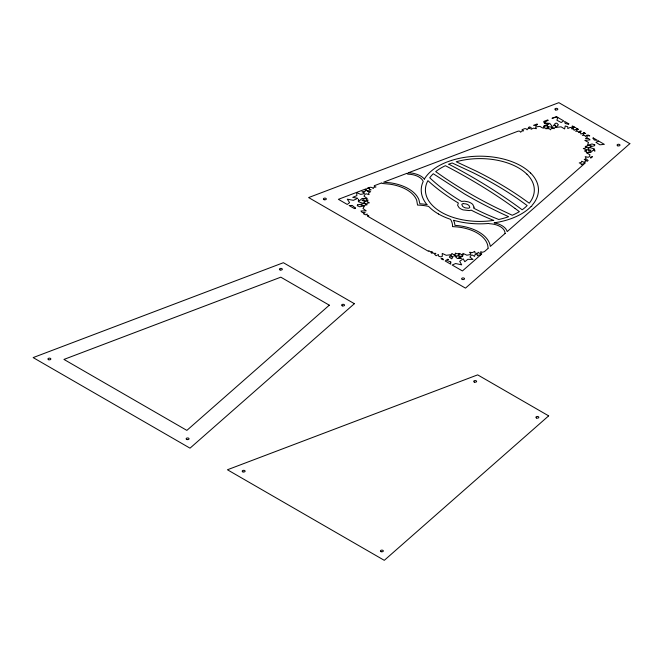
<?xml version="1.0" encoding="UTF-8"?>
<svg xmlns="http://www.w3.org/2000/svg" width="663" height="663" viewBox="0 0 663 663"><rect width="100%" height="100%" fill="white"/><g stroke="black" fill="none" stroke-linecap="round" stroke-linejoin="round"><path stroke-width="0.99" d="M557.74 117.45L556.928 120.26L561.18 122.506L563.724 120.906L556.373 116.655L551.997 118.321L556.895 116.961M448.909 164.175L452.149 162.974L472.901 172.62A393.979 227.459 0 0 1 518.872 199.588L527.168 205.547A54.018 31.186 0 0 1 522.187 209.781L517.952 206.69A621.504 358.824 0 0 0 448.826 164.2L448.81 164.217M408.333 172.803L518.259 131.108L519.668 131.166L520.72 132.252L521.524 131.1L523.646 130.851L522.063 129.666L524.715 128.663L526.032 128.713L527.085 129.807L527.889 128.647L530.01 128.407L528.345 127.603L529.414 126.882L531.08 127.503L531.08 129.285L533.475 128.166L536.408 128.713L535.472 126.915L540.047 126.384C542.334 128 543.038 128.407 545.044 127.826L546.097 128.912L546.9 127.76L548.616 127.561L547.215 128.63L549.37 128.713L550.423 129.807L551.226 128.647L553.348 128.407L551.691 127.569L553.058 127.619L554.111 128.705L554.914 127.553L561.031 126.815L564.627 128.929L565.216 125.978L567.785 126.766L567.785 128.547L570.18 127.429L573.114 127.976L572.003 126.318L572.467 125.953L575.285 127.578L573.379 126.832L573.362 128.075L571.539 128.746L573.586 129.136L574.125 130.346L575.409 129.343L576.653 129.393L577.059 130.321L575.592 131.233L577.746 131.315L578.807 132.409L580.689 132.774L580.829 134.017L583.241 133.288L583.771 134.415L582.329 135.343L584.493 135.409L585.578 136.487L586.341 135.318L588.272 135.078L589.747 135.923L586.473 135.451L587.426 137.142L585.487 138.526L588.57 138.526L590.062 139.86L584.824 140.349L588.495 142.429L587.219 145.959L585.214 146.424L587.095 147.029L587.186 147.816L585.736 146.863L585.321 148.089L583.316 148.545L585.197 149.158L585.338 150.402L587.062 149.573L586.738 150.526L584.534 151.031L586.606 151.703L586.307 152.722L589.979 154.802L589.283 156.775L588.081 157.28L585.205 156.642L586.15 158.333L584.211 159.717L587.294 159.717L588.131 160.463L587.186 161.291L585.736 160.338L585.321 161.565L583.705 162.153L581.675 161.233L581.252 162.46L579.247 162.924L581.136 163.529L581.277 164.772L582.86 163.927L583.995 164.093L507.195 231.602A19.103 11.031 0 0 0 494.109 222.843L498.617 222.072A2.088 1.202 0 0 0 499.786 221.84A58.551 33.805 0 0 0 512.731 218.044L513.071 217.895A2.08 1.202 0 0 0 513.734 217.621A58.319 33.672 0 0 0 530.914 206.649L530.988 206.616M463.354 203.616L466.089 203.955A8.453 4.881 0 0 1 467.423 204.461L468.335 204.991A8.528 4.923 0 0 1 469.014 205.555L469.81 207.337A2.014 1.16 0 0 1 468.269 208.232L465.525 207.9A8.453 4.881 0 0 1 464.191 207.386L463.28 206.856A8.536 4.923 0 0 1 462.6 206.301L461.804 204.511A2.014 1.16 0 0 1 463.346 203.616M480.302 255.238L479.017 254.99L477.335 255.777L477.335 254.526L476.564 254.236L475.006 254.642L474.559 256.407L472.47 255.098L471.161 255.222L469.934 257.062L472.968 259.465L467.829 259.316L464.813 261.719L463.205 258.794L459.674 261.321L461.68 264.852L455.672 263.534L452.158 265.018L462.434 270.943L481.786 253.937L480.294 254.219L480.725 254.865M515.118 208.505L519.378 211.63A54.349 31.376 0 0 1 512.242 215.268L496.471 207.792A472.255 272.65 0 0 1 444.343 177.651L435.699 171.626A54.217 31.302 0 0 1 445.403 165.692A617.833 356.702 0 0 1 515.126 208.497M530.599 173.06L528.411 171.046A58.966 34.045 0 0 0 521.284 166.057A58.559 33.805 0 0 0 451.627 160.396M526.903 174.195L524.947 172.397A54.764 31.617 0 0 0 518.325 167.764A54.383 31.393 0 0 0 456.227 161.747L476.341 171.145A397.974 229.771 0 0 1 521.151 197.408L529.273 203.185A54.482 31.451 0 0 0 526.936 174.178M426.972 204.618A38.495 22.227 0 0 0 419.878 203.781L418.867 199.588A39.134 22.592 0 0 0 390.863 182.889L383.612 182.176L407.297 173.192A1.193 0.688 0 0 0 408.292 174.178A16.476 9.514 0 0 1 423.218 181.38L422.314 183.61A58.385 33.705 0 0 0 426.939 204.618M438.458 213.975A58.253 33.631 0 0 0 450.55 219.329A36.1 20.843 0 0 1 452.556 225.984L452.564 226.613L457.172 226.928A37.484 21.639 0 0 1 487.777 245.6L488.051 247.647A1.193 0.688 0 0 0 488.399 248.119L484.438 251.609L482.598 252.255L480.65 251.725L481.156 252.934L480.658 253.233L479.415 253.274L478.156 252.263L477.592 253.465L475.048 253.109L474.691 251.343L472.537 252.611L469.512 252.263L470.937 253.838L470.208 254.592L466.885 255.214L462.89 253.349L462.89 254.401L461.108 254.451L459.84 253.44L458.771 254.741L459.136 253.365L457.139 253.838L455.365 253.125L455.183 254.526L453.194 254.451L451.926 253.44L451.362 254.642L446.265 255.296L442.262 253.432L442.271 256.399L440.936 256.904L438.732 256.274L438.376 254.501L436.146 255.769L434.613 254.352L435.889 253.349L433.735 253.407L432.467 252.396L432.011 253.382L430.917 252.578L432.193 251.575L430.038 251.633L428.77 250.622L428.447 251.318L367.65 216.221L368.86 216.03L367.111 215.301L367.211 214.058L365.47 214.795L363.299 213.71L365.222 212.624L362.155 212.417L360.937 211L366.233 210.859L363.001 208.547L364.973 205.124L367.062 204.801L365.305 204.071L365.371 203.284L366.622 204.328L367.285 203.135L369.366 202.812L367.617 202.082L367.716 200.839L365.429 201.453L365.984 200.458L368.064 200.135L366.316 199.406L366.399 198.469L367.219 198.469L363.987 196.157L365.073 194.242L366.366 193.82L369.1 194.649L368.487 192.9L370.692 191.657L367.625 191.45L366.639 190.298L368.388 191.342L369.051 190.157L371.131 189.825L369.382 189.096L369.482 187.853L367.078 188.441L370.203 187.256L372.042 187.488L373.228 188.524L373.882 187.339L375.971 187.016L374.214 186.286L374.264 185.723L381.855 182.839A1.193 0.688 0 0 0 382.957 183.527L389.968 184.181A36.772 21.233 0 0 1 416.72 200.359L417.541 205.058L418.626 205.107A36.407 21.017 0 0 1 428.563 206.375L431.149 208.828A58.8 33.954 0 0 0 438.458 213.975M408.449 172.786A18.862 10.89 0 0 1 424.378 179.126M424.337 179.126A58.377 33.705 0 0 1 447.011 161.987L450.923 160.595A2.064 1.193 0 0 1 451.602 160.371M530.64 173.043A58.667 33.871 0 0 1 531.925 205.489A2.088 1.21 0 0 1 531.162 206.549M493.67 220.381A54.407 31.41 0 0 1 441.392 212.276A54.805 31.642 0 0 1 434.795 207.627A54.366 31.385 0 0 1 426.392 184.065A52.559 30.341 0 0 1 427.088 182.342L427.917 180.651A238.423 137.647 0 0 0 458.34 203.019L457.603 205.265L458.978 207.536A11.752 6.787 0 0 0 463.097 209.889L469.222 210.585A6.033 3.481 0 0 0 471.153 210.121A245.335 141.642 0 0 0 493.686 220.406M358.401 199.397L358.385 201.709L363.672 203.558L364.327 203.284L363.283 203.284L364.633 202.314L363.962 201.129L364.99 201.353L364.144 200.607L361.981 200.607L363.332 199.638L362.661 198.452L364.675 198.9L365.694 198.469L362.081 198.469L359.271 200.955L358.401 199.397M451.113 255.703L451.105 256.954L453.252 256.258L451.801 258.868L449.315 257.153L450.442 255.454L451.113 255.703M459.028 255.711L459.02 256.954L460.702 256.175L462.409 256.498L458.589 257.932L461.282 258.437L457.279 258.446L454.072 255.396L455.904 255.421L456.616 256.598L457.752 255.537L459.028 255.711M450.807 262.018L450.625 264.123L445.196 260.99L446.282 260.128L450.807 262.018M590.484 157.247L590.758 158.159L592.465 156.65L590.484 157.247M474.037 207.204L473.73 208.215A243.462 140.564 0 0 0 498.75 219.478A54.349 31.376 0 0 0 508.612 216.693L505.844 215.417A481.984 278.269 0 0 1 464.506 193.928L433.287 173.739A53.894 31.111 0 0 0 429.732 177.767A234.835 135.575 0 0 0 461.481 201.428L464.531 201.179L468.202 201.859A11.71 6.763 0 0 1 472.794 204.477L474.037 207.204M544.091 126.227L543.925 127.105L544.091 126.227M544.232 125.547L545.79 126.144L547.613 125.481L547.356 126.716L548.483 127.255L548.152 126.509L550.116 127.031L552.37 126.625L549.784 123.376L544.24 123.02L548.831 124.23L544.232 125.547M555.627 125.274L555.37 126.509L556.365 126.989L558.37 124.768L556.821 123.185L555.321 123.318L553.356 125.821L555.627 125.274M594.769 144.857L594.545 145.727L590.219 146.863L591.164 145.545L589.017 145.694L588.189 145.122L592.026 143.962L594.769 144.857M364.194 192.941L363.97 193.695L360.78 194.4L356.619 192.651L356.885 195.618L352.724 197.359L357.78 198.287L353.404 200.325L347.296 199.165L349.583 202.638L347.271 204.453L338.387 199.323L366.1 188.814L366.399 189.328L365.048 190.306L365.901 190.298L364.973 191.474L361.923 191.731L364.194 192.941M581.02 131.083L580.813 131.705L578.998 132.119L579.603 131.249L581.02 131.083M568.788 123.824L568.556 124.329L565.141 123.426L564.627 121.42L568.788 123.824M357.647 204.875L357.249 205.721L359.794 206.79L363.846 205.895L363.133 205.273L360.97 205.273L362.172 204.03L357.647 204.875M576.429 128.241C577.622 130.197 580.258 129.699 576.429 128.241M593.708 149.722L590.766 152.424L589.813 151.23L591.081 150.07L588.719 150.236L587.957 149.705L589.017 149.863L588.114 148.727L589.266 147.675L588.23 147.75L589.747 147.559L594.438 148.918L594.885 151.214L593.708 149.722M537.378 124.337L536.21 125.638L533.541 125.315L537.038 123.989L537.378 124.337M584.725 162.476L584.045 163.098L584.493 163.662L585.238 163.007L584.725 162.476M329.304 305.179L186.858 430.386L63.946 359.421L280.814 277.175L329.304 305.179M354.382 303.695L190.016 448.163L33.15 357.597L283.383 262.705L354.382 303.695M629.85 143.656L465.484 288.132L308.618 197.566L558.851 102.666L629.85 143.656M548.657 415.858L384.291 560.334L227.434 469.769L477.658 374.868L548.657 415.858M505.181 233.376L490.33 246.429A39.879 23.023 0 0 0 458.44 225.669L454.917 225.345A38.462 22.202 0 0 0 453.517 220.249A58.775 33.929 0 0 0 488.623 223.464L489.708 223.738A16.741 9.663 0 0 1 505.057 233.094A1.218 0.704 0 0 0 505.181 233.368M447.202 259.399L448.238 259.432L447.202 259.399M462.89 254.683L461.987 255.396L462.65 256.407L462.89 254.683M547.978 120.359L544.05 122.597L543.751 121.445L547.812 119.904L547.978 120.359M588.504 152.142L587.575 152.639L590.551 152.44L588.504 152.142M598.507 140.987L595.954 142.338L599.841 144.799L604.358 144.36L598.507 140.987M355.575 208.141L354.465 208.613L349.136 205.53L352.202 205.447L355.575 208.141M585.62 133.545L583.879 133.387L584.509 133.478L583.655 132.418L585.62 133.545M593.335 138.003L592.797 138.086L594.355 140.05L597.338 140.307L593.335 138.003M442.851 258.935L441.052 258.603L443.298 259.896L442.851 258.935M342.34 305.867A1.467 0.845 0 0 0 344.545 305.137A1.467 0.845 0 0 0 342.34 304.408A1.467 0.845 0 0 0 342.34 305.867M280.151 269.965A1.467 0.845 0 0 0 282.347 269.228A1.467 0.845 0 0 0 280.151 268.498A1.467 0.845 0 0 0 280.151 269.965M186.775 439.486A1.467 0.845 0 0 0 189.054 438.848A1.467 0.845 0 0 0 186.958 438.028A1.467 0.845 0 0 0 186.775 439.486M48.565 359.694A1.467 0.845 0 0 0 50.852 359.056A1.467 0.845 0 0 0 48.747 358.235A1.467 0.845 0 0 0 48.565 359.694M324.124 199.696A1.467 0.845 0 0 0 326.329 198.958A1.467 0.845 0 0 0 324.124 198.229A1.467 0.845 0 0 0 324.124 199.696M462.335 279.488A1.467 0.845 0 0 0 464.531 278.75A1.467 0.845 0 0 0 462.335 278.021A1.467 0.845 0 0 0 462.335 279.488M555.619 109.925A1.467 0.845 0 0 0 557.823 109.196A1.467 0.845 0 0 0 555.619 108.459A1.467 0.845 0 0 0 555.619 109.925M617.725 145.802A1.467 0.845 0 0 0 620.004 145.164A1.467 0.845 0 0 0 617.908 144.343A1.467 0.845 0 0 0 617.725 145.802M536.533 418.005A1.467 0.845 0 0 0 538.82 417.367A1.467 0.845 0 0 0 536.715 416.546A1.467 0.845 0 0 0 536.533 418.005M474.343 382.095A1.467 0.845 0 0 0 476.622 381.457A1.467 0.845 0 0 0 474.526 380.637A1.467 0.845 0 0 0 474.343 382.095M381.142 551.691A1.467 0.845 0 0 0 383.338 550.953A1.467 0.845 0 0 0 381.142 550.224A1.467 0.845 0 0 0 381.142 551.691M242.94 471.899A1.467 0.845 0 0 0 245.136 471.161A1.467 0.845 0 0 0 242.94 470.432A1.467 0.845 0 0 0 242.94 471.899"/></g></svg>
